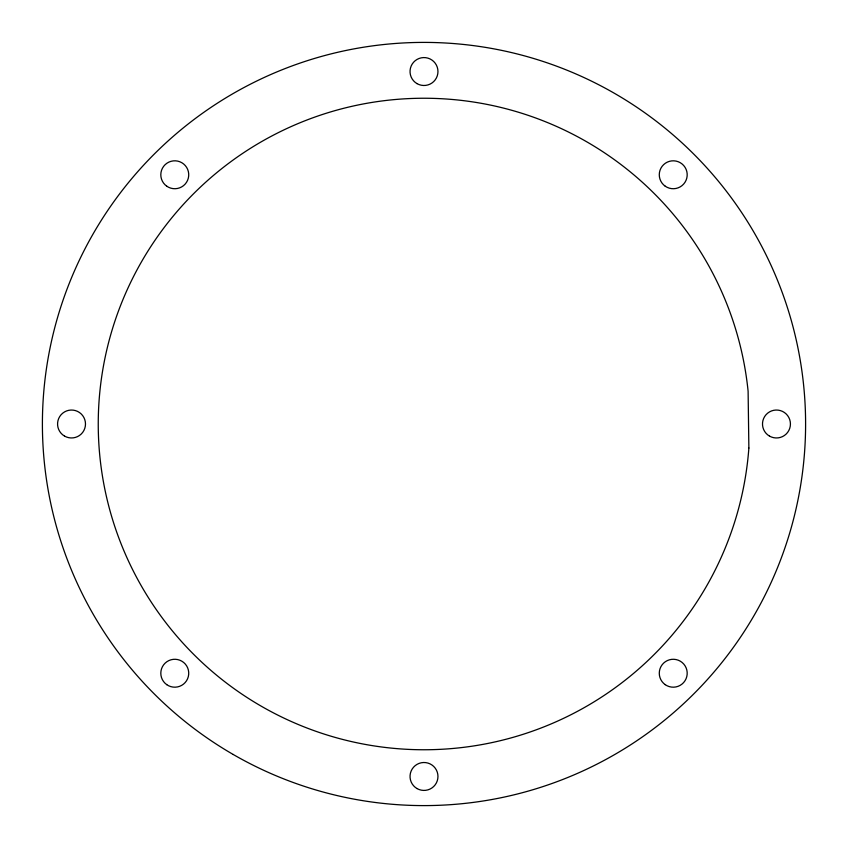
<?xml version="1.0" encoding="UTF-8"?>
<svg xmlns="http://www.w3.org/2000/svg" width="848" height="848" viewBox="0 0 848 848"><rect width="100%" height="100%" fill="white"/><g stroke="black" fill="none" stroke-linecap="round" stroke-linejoin="round"><path stroke-width="1.27" d="M748.869 448.03L748.106 391.246A325.759 325.759 0 0 0 249.27 149.068A325.759 325.759 0 0 0 256.732 703.533A325.759 325.759 0 0 0 748.869 448.03M233.2 754.476A381.6 381.6 0 0 0 805.6 424A381.6 381.6 0 0 0 233.2 93.524A381.6 381.6 0 0 0 233.2 754.476M769.486 436.095A13.96 13.96 0 0 0 790.431 424A13.96 13.96 0 0 0 769.486 411.905A13.96 13.96 0 0 0 769.486 436.095M417.015 788.555A13.96 13.96 0 0 0 437.96 776.471A13.96 13.96 0 0 0 417.015 764.377A13.96 13.96 0 0 0 417.015 788.555M64.554 436.095A13.96 13.96 0 0 0 85.489 424A13.96 13.96 0 0 0 64.554 411.905A13.96 13.96 0 0 0 64.554 436.095M417.015 83.623A13.96 13.96 0 0 0 437.96 71.529A13.96 13.96 0 0 0 417.015 59.445A13.96 13.96 0 0 0 417.015 83.623M665.224 186.2A13.96 13.96 0 0 0 687.145 175.981A13.96 13.96 0 0 0 667.334 162.116A13.96 13.96 0 0 0 665.224 186.2M665.224 684.665A13.96 13.96 0 0 0 687.145 674.446A13.96 13.96 0 0 0 667.334 660.581A13.96 13.96 0 0 0 665.224 684.665M166.759 684.665A13.96 13.96 0 0 0 188.68 674.446A13.96 13.96 0 0 0 168.869 660.581A13.96 13.96 0 0 0 166.759 684.665M166.759 186.2A13.96 13.96 0 0 0 188.68 175.981A13.96 13.96 0 0 0 168.869 162.116A13.96 13.96 0 0 0 166.759 186.2"/></g></svg>
